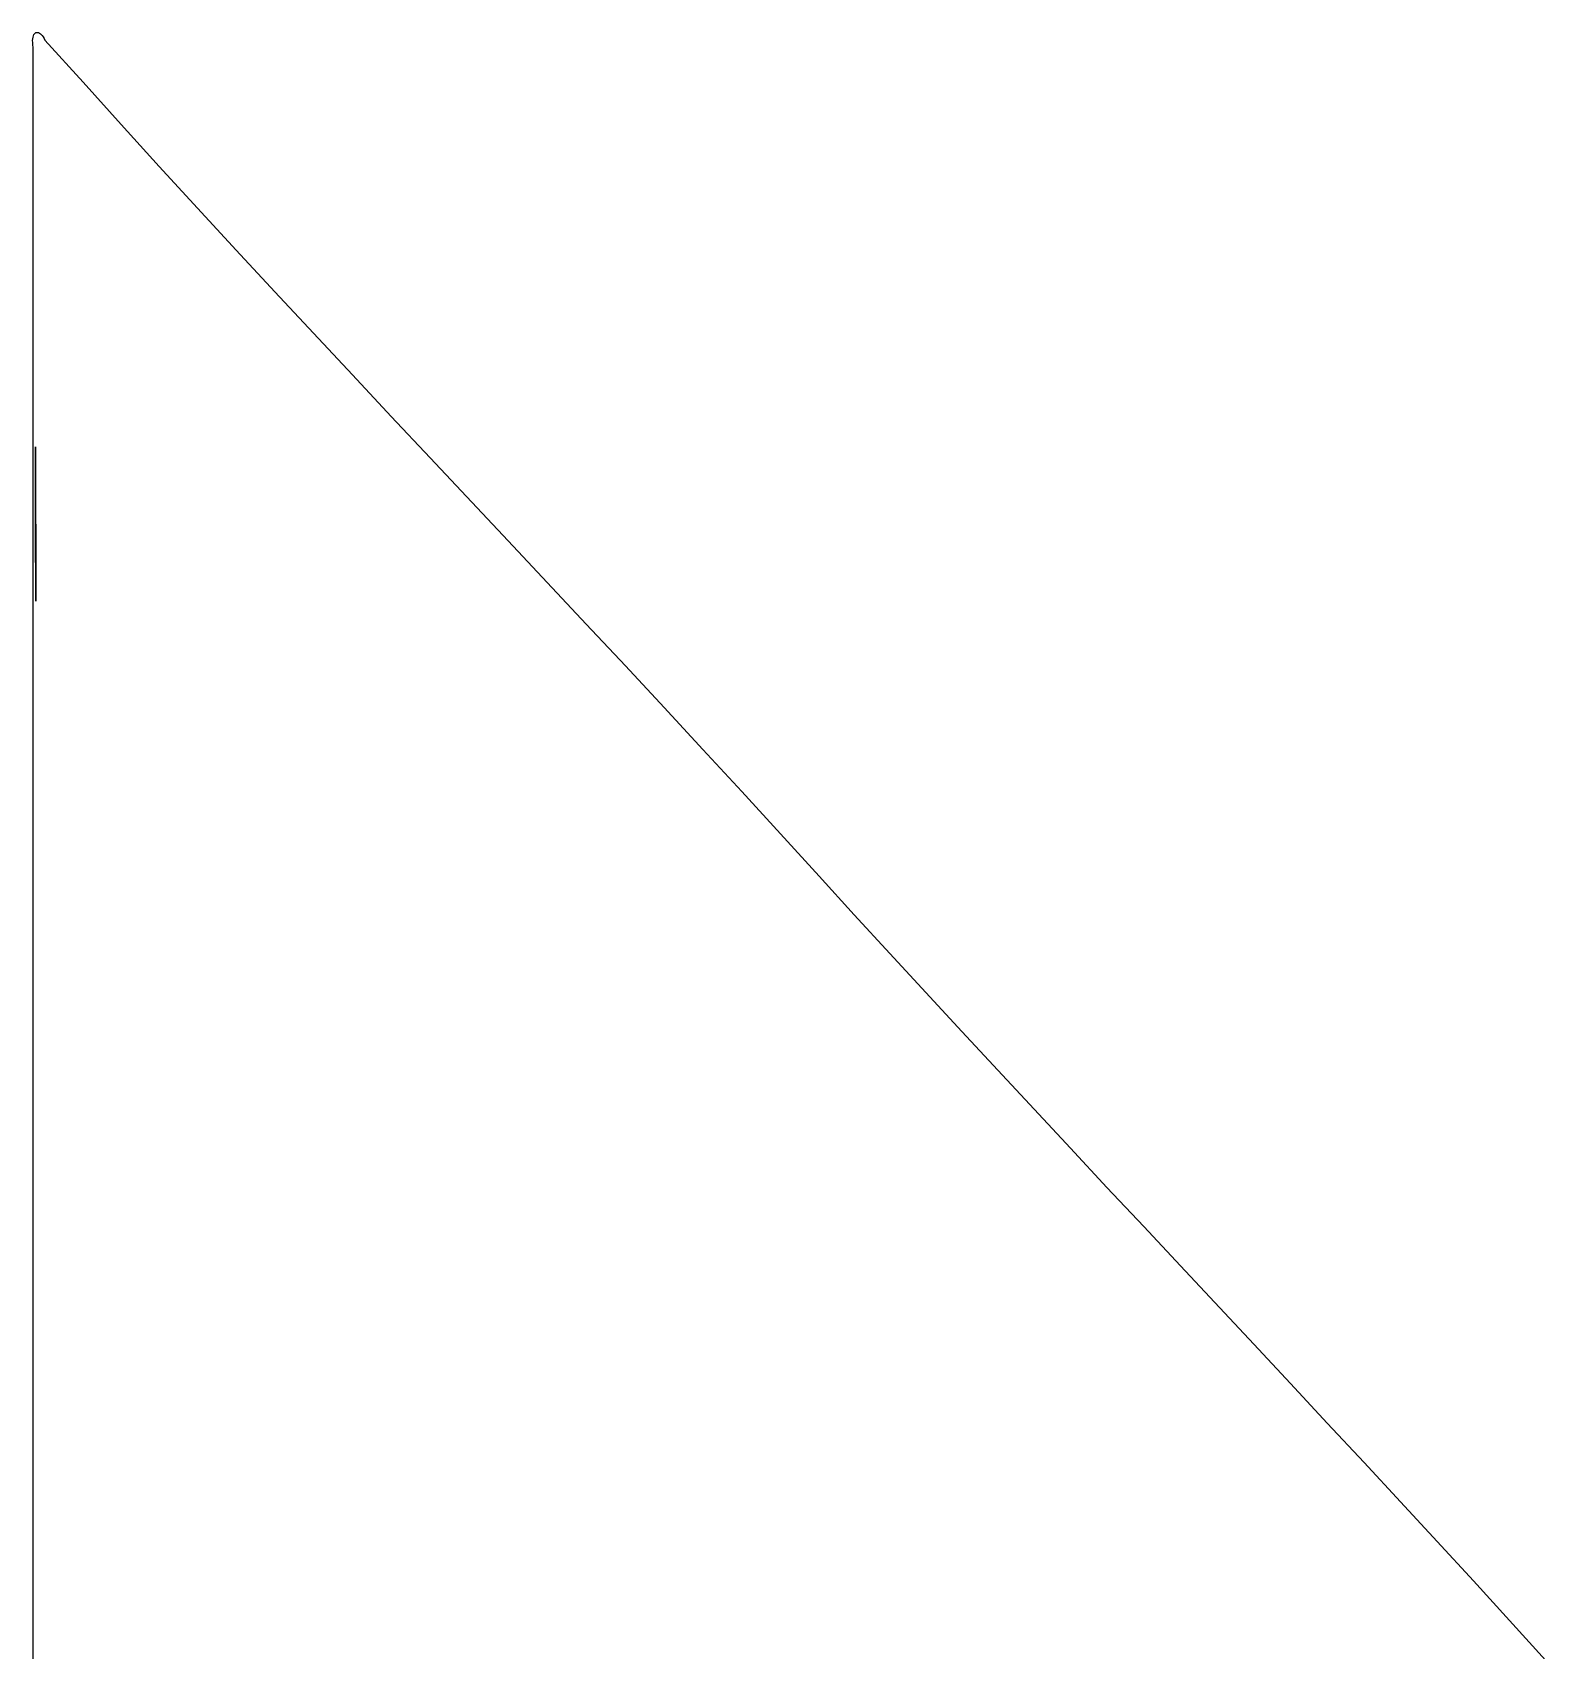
# Model space of a CAD drawing. Header units: metres. Extents: x -185 to 1201, y -340 to 309.
# Drawn here: x 896.963 to 901.413, y 64.293 to 69.052 of the extents above; entities that cross this region are included whole.
import ezdxf

# ---------------------------------------------------------------- set-up
doc = ezdxf.new("R2010")
doc.units = ezdxf.units.M

msp = doc.modelspace()

# ---------------------------------------------------------------- linework, layer by layer
for p, q in [((896.963, 69.0278), (896.964, 69.0332)), ((896.964, 69.0217), (896.963, 69.0278)), ((896.964, 69.0332), (896.965, 69.038)), ((896.964, 69.0148), (896.964, 69.0217)), ((896.965, 69.0072), (896.964, 69.0148)), ((896.965, 69.038), (896.966, 69.042)), ((896.965, 64.2428), (896.965, 69.0072)), ((896.966, 69.042), (896.967, 69.0453)), ((896.967, 69.0453), (896.969, 69.048)), ((896.969, 69.048), (896.971, 69.0499)), ((896.971, 69.0499), (896.973, 69.0512)), ((896.973, 69.0512), (896.976, 69.0519)), ((896.976, 69.0519), (896.978, 69.0519)), ((896.978, 69.0519), (896.981, 69.0512)), ((896.981, 69.0512), (896.984, 69.0499)), ((896.984, 69.0499), (896.987, 69.048)), ((896.987, 69.048), (896.989, 69.0455)), ((896.989, 69.0455), (896.992, 69.0423)), ((896.992, 69.0423), (896.995, 69.0386)), ((896.995, 69.0386), (896.998, 69.0342)), ((896.998, 69.0342), (897, 69.0293)), ((897, 69.0293), (897.112, 68.905)), ((897.112, 68.905), (897.224, 68.7811)), ((897.224, 68.7811), (897.336, 68.6576)), ((897.336, 68.6576), (897.449, 68.5345)), ((897.449, 68.5345), (897.562, 68.4118)), ((897.562, 68.4118), (897.676, 68.2893)), ((897.676, 68.2893), (897.79, 68.167)), ((897.79, 68.167), (897.904, 68.0448)), ((897.904, 68.0448), (898.018, 67.9227)), ((898.018, 67.9227), (898.133, 67.8007)), ((896.972, 67.6059), (896.972, 67.8327)), ((896.972, 67.8327), (896.973, 67.3789)), ((898.133, 67.8007), (898.362, 67.5565)), ((896.973, 67.3789), (896.972, 67.6059)), ((898.362, 67.5565), (898.477, 67.4343)), ((898.477, 67.4343), (898.592, 67.3119)), ((898.592, 67.3119), (898.707, 67.1893)), ((898.707, 67.1893), (898.821, 67.0663)), ((898.821, 67.0663), (898.935, 66.9431)), ((898.935, 66.9431), (899.049, 66.8194)), ((899.049, 66.8194), (899.163, 66.6953)), ((899.163, 66.6953), (899.277, 66.5707)), ((899.277, 66.5707), (899.38, 66.4568)), ((899.38, 66.4568), (899.485, 66.3427)), ((899.485, 66.3427), (899.59, 66.2285)), ((899.59, 66.2285), (899.696, 66.1141)), ((899.696, 66.1141), (899.802, 65.9996)), ((899.802, 65.9996), (899.909, 65.8849)), ((899.909, 65.8849), (900.016, 65.7701)), ((900.016, 65.7701), (900.123, 65.6551)), ((900.123, 65.6551), (900.231, 65.5399)), ((900.231, 65.5399), (900.339, 65.4247)), ((900.339, 65.4247), (900.555, 65.1937)), ((900.555, 65.1937), (900.663, 65.078)), ((900.663, 65.078), (900.771, 64.9622)), ((900.771, 64.9622), (900.879, 64.8463)), ((900.879, 64.8463), (900.986, 64.7303)), ((900.986, 64.7303), (901.094, 64.6141)), ((901.094, 64.6141), (901.201, 64.4978)), ((901.201, 64.4978), (901.307, 64.3814)), ((901.307, 64.3814), (901.413, 64.2649))]:
    msp.add_line(p, q)

doc.saveas('drawing.dxf')
